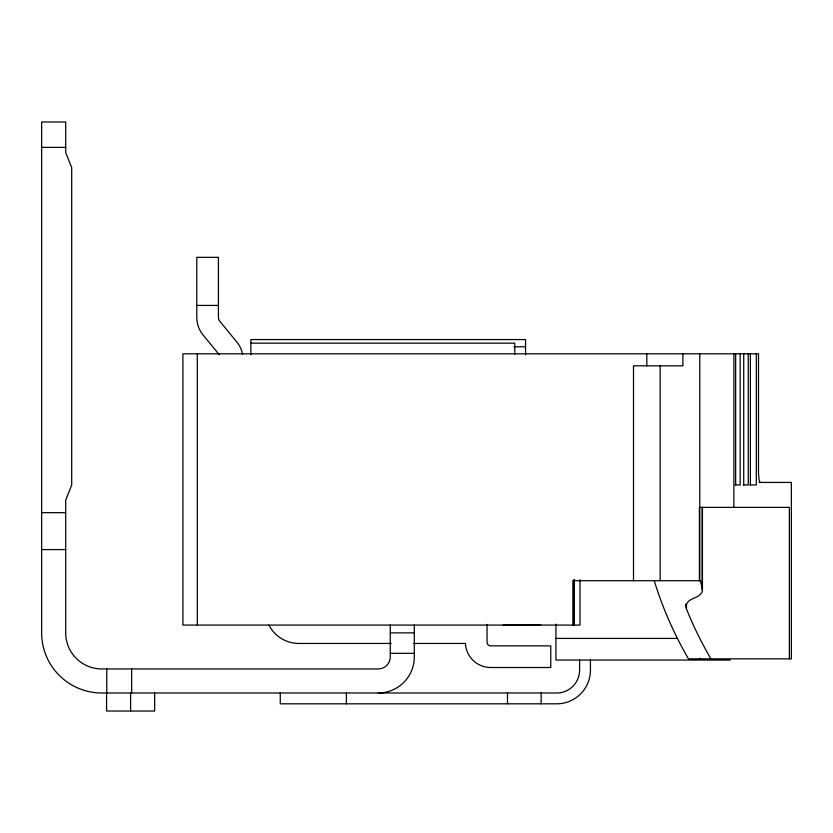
<?xml version="1.0" encoding="UTF-8"?>
<svg xmlns="http://www.w3.org/2000/svg" width="833" height="833" viewBox="0 0 833 833"><rect width="100%" height="100%" fill="white"/><g stroke="black" fill="none" stroke-linecap="round" stroke-linejoin="round"><path stroke-width="1.25" d="M702.448 507.38L702.448 590.399C701.001 599.208 686.631 597.011 685.996 606.549A35.777 14.578 3.8 0 0 686.486 608.985A1649.548 672.096 3.8 0 0 710.872 658.851M41.65 147.379L65.692 147.379M196.786 305.419L218.423 305.419M250.868 343.165L514.773 343.165L514.773 354.275M513.899 346.778L525.561 346.778M759.071 482.442L791.35 482.442L791.35 658.851L688.422 658.851A1675.694 682.748 3.8 0 1 673.002 629.3A1678.787 684.008 3.8 0 1 654.28 580.716M735.081 484.962L740.173 484.962L740.173 353.806M743.151 484.962L748.242 484.962L748.242 353.806M749.867 484.962L756.312 484.962L756.312 353.806M41.65 512.67L65.692 512.67M41.65 549.582L65.692 549.582M503.038 625.198L535.494 625.198A20.44 20.44 0 0 0 540.784 624.5M390.271 632.882L414.313 632.882M555.934 638.422L677.229 638.422M391.281 643.461L298.912 643.461A33.664 33.664 0 0 1 268.913 625.083M413.397 643.461L465.439 643.461A25.24 25.24 0 0 0 490.647 667.504L550.759 667.504L550.759 645.867L490.647 645.867A3.603 3.603 0 0 1 487.045 642.264L487.045 624.375M390.271 653.322L414.313 653.322M730.239 660.059L555.934 660.059L555.934 624.136M219.256 354.723L203.065 334.981A27.645 27.645 0 0 1 196.786 317.446L196.786 257.335L218.423 257.335L218.423 317.446A6.008 6.008 0 0 0 219.787 321.257L236.791 341.978A27.645 27.645 0 0 1 242.611 354.483M702.448 590.399L700.491 580.716L572.875 580.716L572.875 625.073M789.361 658.851L789.361 507.38L699.397 507.38L699.397 580.716M750.387 353.806L750.387 484.962M743.723 353.806L743.723 484.962M735.643 353.806L735.643 484.962M733.863 353.806L733.863 507.38M702.198 507.38L702.198 588.848M699.772 353.806L699.772 580.716M686.486 603.842L686.486 608.985M685.996 603.977L685.996 606.549M682.873 353.806L682.873 365.833L633.496 365.833L633.496 580.716M660.163 365.479L660.163 580.716M646.814 353.806L646.814 365.833M590.43 659.871L590.43 670.149A33.664 33.664 0 0 1 556.767 703.812L280.273 703.812L280.273 692.994M579.976 579.601L579.976 625.073L182.906 625.073L182.906 353.806L758.509 353.806L758.488 470.406A12.089 1.76 -90 0 0 760.258 482.39M579.612 659.871L579.612 670.149A22.845 22.845 0 0 1 556.767 692.994L101.761 692.994A60.111 60.111 0 0 1 41.65 632.882L41.65 121.972L65.692 121.972L65.692 152.512L71.7 167.652L71.7 485.025L65.692 500.164L65.692 632.882A36.069 36.069 0 0 0 101.761 668.951L378.255 668.951A12.026 12.026 0 0 0 390.271 656.925L390.271 625.073M574.301 579.706L574.301 625.073M573.958 579.643L573.958 625.073M541.138 692.994L541.138 703.812M525.561 354.816L525.561 339.562L250.868 339.562L250.868 354.816M507.484 692.994L507.484 703.812M414.313 625.073L414.313 656.925A36.069 36.069 0 0 1 378.255 692.994M346.393 692.994L346.393 703.812M197.296 353.806L197.296 625.073M154.657 692.994L154.657 711.028L106.562 711.028L106.562 692.994M131.656 668.951L131.656 692.994M130.604 692.994L130.604 711.028M106.759 668.951L106.759 692.994M700.845 659.278A22.533 5.831 90 0 1 700.074 658.268"/></g></svg>
